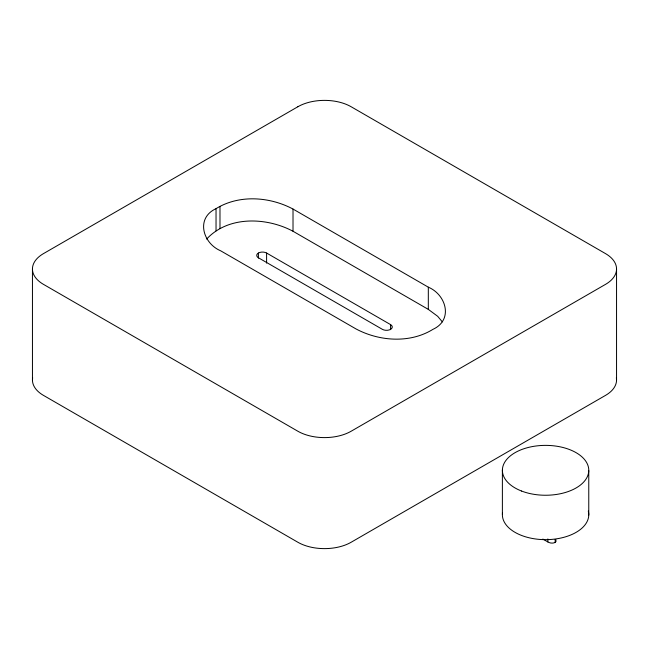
<?xml version="1.0" encoding="UTF-8"?>
<svg xmlns="http://www.w3.org/2000/svg" width="649" height="649" viewBox="0 0 649 649"><rect width="100%" height="100%" fill="white"/><g stroke="black" fill="none" stroke-linecap="round" stroke-linejoin="round"><path stroke-width="0.97" d="M32.45 268.994L32.45 380.006M616.55 380.006L616.55 268.994M206.666 239.059C228.221 215.646 266.634 217.164 293.015 231.255L428.316 309.378L437.686 316.306L442.334 321.88M542.848 539.059L547.853 541.947A7.293 4.21 0 0 0 549.103 542.523C551.35 543.773 557.694 543.278 555.795 539.53M216.036 208.654C195.479 218.04 202.796 243.31 220.684 250.814L355.993 328.929C379.292 341.358 409.949 343.581 432.964 329.335C453.521 319.941 446.204 294.67 428.316 287.174L293.015 209.051C269.708 196.623 239.051 194.4 216.036 208.654L216.036 230.857M390.593 324.622A5.792 3.342 0 0 1 390.593 329.351A5.792 3.342 0 0 1 382.407 329.351L258.407 257.767A5.792 3.342 0 0 1 258.407 253.037A5.792 3.342 0 0 1 266.593 253.037L390.593 324.622L390.593 329.668M588.765 470.647L588.765 515.055M555.163 539.433L555.163 542.459M547.853 538.921L547.853 541.947M502.383 469.981L502.383 514.389M428.316 287.174L428.316 309.378M293.015 209.051L293.015 231.255M266.593 253.037L266.593 263.129M258.407 253.037L258.407 258.083M219.987 206.366L219.987 228.57M588.302 511.063A43.191 24.938 0 0 1 547.31 539.635A43.191 24.938 0 0 1 502.48 513.051M32.653 377.759A37.691 21.758 0 0 0 43.491 395.395L297.85 542.248A37.691 21.758 0 0 0 351.15 542.248L605.509 395.395A37.691 21.758 0 0 0 616.347 377.759M297.85 106.752L43.491 253.605A37.691 21.758 0 0 0 43.491 284.376L297.85 431.228A37.691 21.758 0 0 0 351.15 431.228L605.509 284.376A37.691 21.758 0 0 0 605.509 253.605L351.15 106.752A37.691 21.758 0 0 0 297.85 106.752M521.528 491.025A43.191 24.938 0 0 0 588.675 471.977A43.191 24.938 0 0 0 526.526 447.932A43.191 24.938 0 0 0 521.528 491.025"/></g></svg>
